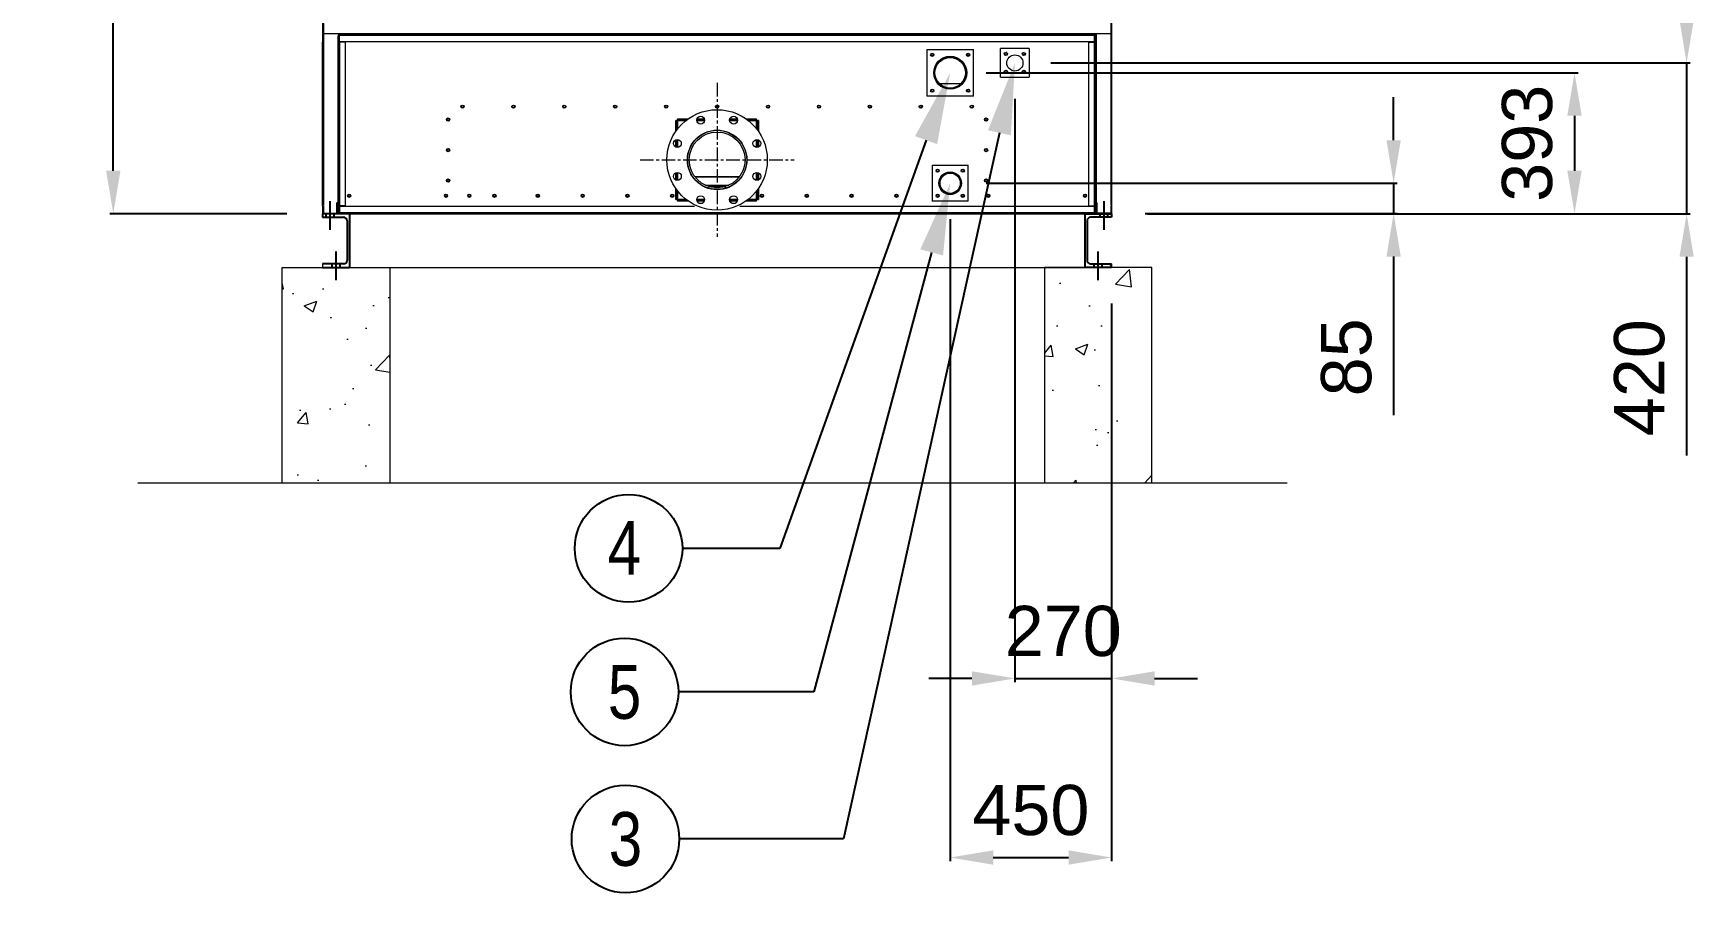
# Model space of a CAD drawing. Header units: millimetres. Extents: x -17070 to 60889, y -291348 to 42394.
# Drawn here: x 34119 to 38749, y 27288 to 29684 of the extents above; entities that cross this region are included whole.
import ezdxf
from ezdxf import colors
from ezdxf.entities.mleader import LeaderData, LeaderLine
from ezdxf.enums import TextEntityAlignment as Align
from ezdxf.math import Vec2, Vec3

# ---------------------------------------------------------------- set-up
doc = ezdxf.new("R2010")
doc.units = ezdxf.units.MM
doc.linetypes.add('CENTER', pattern=[2, 1.25, -0.25, 0.25, -0.25])
doc.linetypes.add('CENTERX2', pattern=[4, 2.5, -0.5, 0.5, -0.5])
for name, color, linetype in [('center', 1, 'CENTER'), ('냉각탑_dim', 1, 'Continuous'), ('냉각탑_text', 3, 'Continuous'), ('냉각탑_기초', 23, 'Continuous')]:
    doc.layers.add(name, color=color, linetype=linetype)
doc.styles.get("Standard").update_dxf_attribs({"font": 'arial.ttf'})
doc.dimstyles.new('1.40', dxfattribs={"dimscale": 20, "dimtxt": 1.5, "dimasz": 1, "dimexe": 0.5, "dimexo": 0.5, "dimgap": 0.5, "dimtad": 1, "dimdec": 0, "dimzin": 0, "dimdsep": 46, "dimtxsty": 'Standard', "dimcen": 0, "dimclrd": 2, "dimclre": 2, "dimclrt": 3, "dimadec": 0, "dimazin": 0, "dimtfac": 1, "dimtdec": 0, "dimtmove": 0, "dimatfit": 0, "dimfxl": 1, "dimtolj": 1, "dimtzin": 0, "dimlwd": -1, "dimlwe": -1, "dimarcsym": 0})

# ---------------------------------------------------------------- blocks, each defined once
blk = doc.blocks.new('*D679')
at = {"color": 2, "transparency": 16777216}
for p, q in [((34825.9, 31581.2), (34332.2, 31581.2)), ((34342.2, 29301.2), (34342.2, 31461.2)), ((34825.9, 29181.2), (34332.2, 29181.2))]:
    blk.add_line(p, q, dxfattribs=at)
for points in [[(34322.2, 31461.2), (34362.2, 31461.2), (34342.2, 31581.2)], [(34322.2, 29301.2), (34362.2, 29301.2), (34342.2, 29181.2)]]:
    blk.add_solid(points, dxfattribs=at)
at = {"layer": 'Defpoints', "color": 0, "transparency": 16777216}
for p in [(34342.2, 31581.2), (34925.9, 31581.2), (34925.9, 29181.2)]:
    blk.add_point(p, dxfattribs=at)
at = {"color": 3, "lineweight": 5, "transparency": 16777216, "insert": (34210.8, 30381.2), "char_height": 140, "attachment_point": 5, "rotation": 90}
blk.add_mtext('\\A1;2400', dxfattribs=at)
blk = doc.blocks.new('*D670')
at = {"color": 2, "transparency": 16777216}
for p, q in [((37912.4, 29386.2), (37912.4, 29506.2)), ((36775.9, 29266.2), (37922.4, 29266.2)), ((37912.4, 29266.2), (37912.4, 29181.7)), ((37219.2, 29181.7), (37922.4, 29181.7)), ((37912.4, 29061.7), (37912.4, 28619.9))]:
    blk.add_line(p, q, dxfattribs=at)
for points in [[(37892.4, 29386.2), (37932.4, 29386.2), (37912.4, 29266.2)], [(37892.4, 29061.7), (37932.4, 29061.7), (37912.4, 29181.7)]]:
    blk.add_solid(points, dxfattribs=at)
at = {"layer": 'Defpoints', "color": 0, "transparency": 16777216}
for p in [(36675.9, 29266.2), (37912.4, 29266.2), (37119.2, 29181.7)]:
    blk.add_point(p, dxfattribs=at)
at = {"color": 3, "lineweight": 5, "transparency": 16777216, "insert": (37780.9, 28780.8), "char_height": 140, "attachment_point": 5, "rotation": 90}
blk.add_mtext('\\A1;85', dxfattribs=at)
blk = doc.blocks.new('*D671')
at = {"color": 2, "transparency": 16777216}
for p, q in [((36775.9, 29574.2), (38426.7, 29574.2)), ((38416.7, 29454.2), (38416.7, 29301.2)), ((37225.9, 29181.2), (38426.7, 29181.2))]:
    blk.add_line(p, q, dxfattribs=at)
for points in [[(38396.7, 29454.2), (38436.7, 29454.2), (38416.7, 29574.2)], [(38396.7, 29301.2), (38436.7, 29301.2), (38416.7, 29181.2)]]:
    blk.add_solid(points, dxfattribs=at)
at = {"layer": 'Defpoints', "color": 0, "transparency": 16777216}
for p in [(36675.9, 29574.2), (37125.9, 29181.2), (38416.7, 29181.2)]:
    blk.add_point(p, dxfattribs=at)
at = {"color": 3, "lineweight": 5, "transparency": 16777216, "insert": (38285.2, 29377.7), "char_height": 140, "attachment_point": 5, "rotation": 90}
blk.add_mtext('\\A1;393', dxfattribs=at)
blk = doc.blocks.new('*D674')
at = {"color": 2, "transparency": 16777216}
for p, q in [((36675.9, 29166.2), (36675.9, 27376.2)), ((37125.9, 28931.2), (37125.9, 27376.2)), ((36795.9, 27386.2), (37005.9, 27386.2))]:
    blk.add_line(p, q, dxfattribs=at)
for points in [[(36795.9, 27406.2), (36795.9, 27366.2), (36675.9, 27386.2)], [(37005.9, 27406.2), (37005.9, 27366.2), (37125.9, 27386.2)]]:
    blk.add_solid(points, dxfattribs=at)
at = {"layer": 'Defpoints', "color": 0, "transparency": 16777216}
for p in [(36675.9, 29266.2), (37125.9, 29031.2), (37125.9, 27386.2)]:
    blk.add_point(p, dxfattribs=at)
at = {"color": 3, "lineweight": 5, "transparency": 16777216, "insert": (36900.9, 27517.7), "char_height": 140, "attachment_point": 5}
blk.add_mtext('\\A1;450', dxfattribs=at)
blk = doc.blocks.new('*D675')
at = {"color": 2, "transparency": 16777216}
for p, q in [((38729.4, 29721.6), (38729.4, 29841.6)), ((36956.3, 29601.6), (38739.4, 29601.6)), ((38729.4, 29601.6), (38729.4, 29181.2)), ((37225.9, 29181.2), (38739.4, 29181.2)), ((38729.4, 29061.2), (38729.4, 28506.7))]:
    blk.add_line(p, q, dxfattribs=at)
for points in [[(38709.4, 29721.6), (38749.4, 29721.6), (38729.4, 29601.6)], [(38709.4, 29061.2), (38749.4, 29061.2), (38729.4, 29181.2)]]:
    blk.add_solid(points, dxfattribs=at)
at = {"layer": 'Defpoints', "color": 0, "transparency": 16777216}
for p in [(36856.3, 29601.6), (37125.9, 29181.2), (38729.4, 29181.2)]:
    blk.add_point(p, dxfattribs=at)
at = {"color": 3, "lineweight": 5, "transparency": 16777216, "insert": (38597.9, 28724), "char_height": 140, "attachment_point": 5, "rotation": 90}
blk.add_mtext('\\A1;420', dxfattribs=at)
blk = doc.blocks.new('*D673')
at = {"color": 2, "transparency": 16777216}
for p, q in [((36856.3, 29501.6), (36856.3, 27875.5)), ((37125.9, 28931.2), (37125.9, 27875.5)), ((36736.3, 27885.5), (36616.3, 27885.5)), ((36856.3, 27885.5), (37125.9, 27885.5)), ((37245.9, 27885.5), (37365.9, 27885.5))]:
    blk.add_line(p, q, dxfattribs=at)
for points in [[(36736.3, 27905.5), (36736.3, 27865.5), (36856.3, 27885.5)], [(37245.9, 27905.5), (37245.9, 27865.5), (37125.9, 27885.5)]]:
    blk.add_solid(points, dxfattribs=at)
at = {"layer": 'Defpoints', "color": 0, "transparency": 16777216}
for p in [(36856.3, 29601.6), (37125.9, 29031.2), (37125.9, 27885.5)]:
    blk.add_point(p, dxfattribs=at)
at = {"color": 3, "lineweight": 5, "transparency": 16777216, "insert": (36991.1, 28017), "char_height": 140, "attachment_point": 5}
blk.add_mtext('\\A1;270', dxfattribs=at)
blk = doc.blocks.new('3')
at = {"lineweight": 20}
for p, q in [((34925.9, 31581.2), (34925.9, 29181.2)), ((37125.9, 31581.2), (37125.9, 29181.2)), ((37123.9, 31579.2), (37123.9, 29206.2)), ((34927.9, 29781.2), (34927.9, 29206.2)), ((34925.9, 29748.2), (34925.9, 29683.2)), ((37083.9, 29181.2), (37083.9, 29683.2)), ((34925.9, 29181.2), (34967.9, 29181.2)), ((34927.9, 29204.2), (34927.9, 29183.2)), ((34927.9, 29183.2), (34965.9, 29183.2)), ((34965.9, 29183.2), (34965.9, 29211.2)), ((34967.9, 29211.2), (34965.9, 29211.2)), ((34967.9, 29181.2), (34967.9, 29211.2)), ((37050.9, 29181.2), (37125.9, 29181.2)), ((37083.9, 29211.2), (37085.9, 29211.2)), ((37085.9, 29183.2), (37085.9, 29211.2)), ((37123.9, 29183.2), (37085.9, 29183.2)), ((37123.9, 29204.2), (37123.9, 29183.2)), ((37125.9, 29031.2), (37125.9, 29032.9))]:
    blk.add_line(p, q, dxfattribs=at)
at = {"color": 7, "lineweight": 20, "ltscale": 0.003366}
blk.add_line((34971.5, 29677.7), (34971.5, 29683.8), dxfattribs=at)
at = {"color": 7, "lineweight": 20, "ltscale": 0.003243}
blk.add_line((34971.9, 29683.5), (34971.9, 29677.7), dxfattribs=at)
at = {"color": 7, "lineweight": 20}
for p, q in [((37078.4, 29683.2), (34973.4, 29683.2)), ((37078.4, 29681.2), (34973.4, 29681.2)), ((37078.4, 29677.7), (34973.4, 29677.7)), ((34973.4, 29661.2), (37078.4, 29661.2)), ((35962.9, 29201.2), (34973.4, 29201.2)), ((34973.4, 29184.7), (37078.4, 29184.7)), ((34973.4, 29181.2), (37078.4, 29181.2)), ((37078.4, 29201.2), (36089, 29201.2))]:
    blk.add_line(p, q, dxfattribs=at)
at = {"color": 7, "lineweight": 20, "ltscale": 0.003404}
blk.add_line((37080.4, 29677.7), (37080.4, 29683.2), dxfattribs=at)
at = {"color": 7, "lineweight": 20, "ltscale": 0.005}
for p, q in [((37081.9, 29677.7), (37081.9, 29683.2)), ((37087.4, 29181.2), (37078.4, 29181.2))]:
    blk.add_line(p, q, dxfattribs=at)
at = {"color": 7, "lineweight": 20, "ltscale": 0.004723}
blk.add_line((37083.9, 29677.8), (37083.9, 29683.2), dxfattribs=at)
at = {"color": 7, "lineweight": 20, "ltscale": 0.004721}
blk.add_line((37083.9, 29677.8), (37083.9, 29683.2), dxfattribs=at)
at = {"color": 7, "lineweight": 20, "ltscale": 0.253333}
for p, q in [((34925.9, 29203.2), (34925.9, 29659.2)), ((34969.9, 29659.2), (34969.9, 29203.2)), ((34973.4, 29659.2), (34973.4, 29203.2)), ((34989.9, 29203.2), (34989.9, 29659.2)), ((37061.9, 29659.2), (37061.9, 29203.2)), ((37078.4, 29203.2), (37078.4, 29659.2)), ((37081.9, 29203.2), (37081.9, 29659.2)), ((37125.9, 29659.2), (37125.9, 29203.2))]:
    blk.add_line(p, q, dxfattribs=at)
at = {"color": 7, "lineweight": 20, "ltscale": 0.273889}
for p, q in [((34967.9, 29677.7), (34967.9, 29184.7)), ((37083.9, 29184.7), (37083.9, 29677.7))]:
    blk.add_line(p, q, dxfattribs=at)
at = {"color": 7, "lineweight": 20, "ltscale": 0.010278}
for p, q in [((34969.9, 29677.7), (34969.9, 29659.2)), ((34971.9, 29659.2), (34971.9, 29677.7)), ((37078.4, 29659.2), (37078.4, 29677.7)), ((37079.9, 29677.7), (37079.9, 29659.2)), ((37081.9, 29659.2), (37081.9, 29677.7)), ((34969.9, 29203.2), (34969.9, 29184.7)), ((34971.9, 29184.7), (34971.9, 29203.2)), ((37078.4, 29184.7), (37078.4, 29203.2)), ((37079.9, 29203.2), (37079.9, 29184.7)), ((37081.9, 29184.7), (37081.9, 29203.2))]:
    blk.add_line(p, q, dxfattribs=at)
at = {"color": 7, "lineweight": 20, "ltscale": 0.001111}
for p, q in [((34971.9, 29677.7), (34969.9, 29677.7)), ((34973.4, 29661.2), (34973.4, 29659.2)), ((37081.9, 29677.7), (37079.9, 29677.7)), ((37081.9, 29578.3), (37083.9, 29578.3)), ((37083.9, 29545.2), (37081.9, 29545.2)), ((37083.9, 29531.2), (37081.9, 29531.2)), ((37081.9, 29531.2), (37083.9, 29531.2)), ((37081.9, 29495.2), (37083.9, 29495.2)), ((37081.9, 29493.7), (37083.9, 29493.7)), ((34969.9, 29326.5), (34967.9, 29326.5)), ((37081.9, 29310.7), (37083.9, 29310.7)), ((37081.9, 29307.2), (37083.9, 29307.2)), ((37083.9, 29271.2), (37081.9, 29271.2)), ((37081.9, 29271.2), (37083.9, 29271.2)), ((34969.9, 29184.7), (34971.9, 29184.7)), ((34973.4, 29203.2), (34973.4, 29201.2)), ((37079.9, 29184.7), (37081.9, 29184.7))]:
    blk.add_line(p, q, dxfattribs=at)
at = {"color": 7, "lineweight": 20, "ltscale": 0.001944}
for p, q in [((34969.9, 29659.2), (34973.4, 29659.2)), ((34973.4, 29681.2), (34973.4, 29677.7)), ((37078.4, 29681.2), (37078.4, 29677.7)), ((37081.9, 29659.2), (37078.4, 29659.2)), ((34969.9, 29203.2), (34973.4, 29203.2)), ((34973.4, 29181.2), (34973.4, 29184.7)), ((37081.9, 29203.2), (37078.4, 29203.2)), ((37078.4, 29181.2), (37078.4, 29184.7))]:
    blk.add_line(p, q, dxfattribs=at)
at = {"color": 7, "lineweight": 20, "ltscale": 0.000833333}
for p, q in [((34973.4, 29677.7), (34971.9, 29677.7)), ((37078.4, 29677.7), (37079.9, 29677.7)), ((35915.6, 29441.5), (35914.1, 29441.5)), ((35915.6, 29441.5), (35915.6, 29443)), ((36136.2, 29441.5), (36136.2, 29443)), ((36136.2, 29441.5), (36137.7, 29441.5)), ((35915.6, 29220.9), (35914.1, 29220.9)), ((35915.6, 29220.9), (35915.6, 29219.4)), ((36136.2, 29220.9), (36136.2, 29219.4)), ((36136.2, 29220.9), (36137.7, 29220.9)), ((34973.4, 29184.7), (34971.9, 29184.7)), ((37078.4, 29184.7), (37079.9, 29184.7))]:
    blk.add_line(p, q, dxfattribs=at)
at = {"color": 7, "lineweight": 20, "ltscale": 0.009167}
for p, q in [((34973.4, 29661.2), (34973.4, 29677.7)), ((34989.9, 29659.2), (34973.4, 29659.2)), ((37061.9, 29659.2), (37078.4, 29659.2)), ((37078.4, 29661.2), (37078.4, 29677.7)), ((34989.9, 29203.2), (34973.4, 29203.2)), ((34973.4, 29201.2), (34973.4, 29184.7)), ((37061.9, 29203.2), (37078.4, 29203.2)), ((37078.4, 29201.2), (37078.4, 29184.7))]:
    blk.add_line(p, q, dxfattribs=at)
at = {"color": 7, "lineweight": 20, "ltscale": 0.072222}
for p, q in [((36610.9, 29639.2), (36740.9, 29639.2)), ((36610.9, 29639.2), (36610.9, 29509.2)), ((36740.9, 29509.2), (36740.9, 29639.2)), ((36740.9, 29509.2), (36610.9, 29509.2))]:
    blk.add_line(p, q, dxfattribs=at)
at = {"color": 7, "lineweight": 20, "ltscale": 0.044444}
for p, q in [((36896.3, 29641.6), (36816.3, 29641.6)), ((36816.3, 29561.6), (36816.3, 29641.6)), ((36896.3, 29641.6), (36896.3, 29561.6)), ((36816.3, 29561.6), (36896.3, 29561.6))]:
    blk.add_line(p, q, dxfattribs=at)
at = {"color": 7, "lineweight": 20, "ltscale": 0.052833}
for p, q in [((37125.9, 29651.3), (37125.9, 29556.2)), ((37125.9, 29306.3), (37125.9, 29211.2))]:
    blk.add_line(p, q, dxfattribs=at)
at = {"color": 7, "lineweight": 20, "ltscale": 0.000778713}
blk.add_line((36833.6, 29630.5), (36832.2, 29630.5), dxfattribs=at)
at = {"color": 7, "lineweight": 20, "ltscale": 0.000805724}
blk.add_line((36631.4, 29573.2), (36629.9, 29573.2), dxfattribs=at)
at = {"color": 7, "lineweight": 20, "ltscale": 0.001099}
for p, q in [((36643.7, 29543.4), (36641.8, 29543.4)), ((36710.1, 29543.4), (36708.1, 29543.4))]:
    blk.add_line(p, q, dxfattribs=at)
at = {"color": 7, "lineweight": 20, "ltscale": 0.001108}
for p, q in [((36644, 29543.1), (36642, 29543.1)), ((36709.9, 29543.1), (36707.9, 29543.1))]:
    blk.add_line(p, q, dxfattribs=at)
at = {"color": 7, "lineweight": 20, "ltscale": 0.032625}
blk.add_line((36705.3, 29543.4), (36646.6, 29543.4), dxfattribs=at)
at = {"color": 7, "lineweight": 20, "ltscale": 0.032308}
blk.add_line((36705, 29543.1), (36646.9, 29543.1), dxfattribs=at)
at = {"color": 7, "lineweight": 20, "ltscale": 0.000805759}
blk.add_line((36721.9, 29573.2), (36720.5, 29573.2), dxfattribs=at)
at = {"color": 7, "lineweight": 20, "ltscale": 0.005528}
for p, q in [((37125.9, 29556.2), (37125.9, 29546.2)), ((37125.9, 29546.2), (37125.9, 29536.3))]:
    blk.add_line(p, q, dxfattribs=at)
at = {"color": 7, "lineweight": 20, "ltscale": 0.022806}
blk.add_line((37125.9, 29536.3), (37125.9, 29495.2), dxfattribs=at)
at = {"color": 7, "lineweight": 20, "ltscale": 0.001778}
for p, q in [((35914.1, 29441.5), (35910.9, 29441.5)), ((35915.6, 29446.2), (35915.6, 29443)), ((36136.2, 29443), (36136.2, 29446.2)), ((36140.9, 29441.5), (36137.7, 29441.5)), ((35910.9, 29220.9), (35914.1, 29220.9)), ((35915.6, 29219.4), (35915.6, 29216.2)), ((36136.2, 29216.2), (36136.2, 29219.4)), ((36137.7, 29220.9), (36140.9, 29220.9))]:
    blk.add_line(p, q, dxfattribs=at)
at = {"color": 7, "lineweight": 20, "ltscale": 0.01692}
for p, q in [((35910.9, 29411.1), (35910.9, 29441.5)), ((35915.6, 29446.2), (35946.1, 29446.2)), ((36105.8, 29446.2), (36136.2, 29446.2)), ((36140.9, 29441.5), (36140.9, 29411.1)), ((35910.9, 29220.9), (35910.9, 29251.4)), ((36140.9, 29251.4), (36140.9, 29220.9)), ((35946.1, 29216.2), (35915.6, 29216.2)), ((36136.2, 29216.2), (36105.8, 29216.2))]:
    blk.add_line(p, q, dxfattribs=at)
at = {"color": 7, "lineweight": 20, "ltscale": 0.014463}
for p, q in [((35914.1, 29415.5), (35914.1, 29441.5)), ((35915.6, 29443), (35941.7, 29443)), ((36110.2, 29443), (36136.2, 29443)), ((36137.7, 29441.5), (36137.7, 29415.5)), ((35914.1, 29220.9), (35914.1, 29246.9)), ((35941.7, 29219.4), (35915.6, 29219.4)), ((36136.2, 29219.4), (36110.2, 29219.4)), ((36137.7, 29246.9), (36137.7, 29220.9))]:
    blk.add_line(p, q, dxfattribs=at)
at = {"color": 7, "lineweight": 20, "ltscale": 0.013378}
for p, q in [((35915.6, 29441.5), (35939.7, 29441.5)), ((35915.6, 29441.5), (35915.6, 29417.4)), ((36112.2, 29441.5), (36136.2, 29441.5)), ((36136.2, 29417.4), (36136.2, 29441.5)), ((35915.6, 29245), (35915.6, 29220.9)), ((35939.7, 29220.9), (35915.6, 29220.9)), ((36136.2, 29220.9), (36112.2, 29220.9)), ((36136.2, 29220.9), (36136.2, 29245))]:
    blk.add_line(p, q, dxfattribs=at)
at = {"color": 7, "lineweight": 20, "ltscale": 0.012206}
for p, q in [((35969, 29441.5), (35991, 29441.5)), ((36060.9, 29441.5), (36082.8, 29441.5)), ((35915.6, 29388.1), (35915.6, 29366.1)), ((36136.2, 29366.1), (36136.2, 29388.1)), ((35915.6, 29296.3), (35915.6, 29274.3)), ((36136.2, 29274.3), (36136.2, 29296.3)), ((35991, 29220.9), (35969, 29220.9)), ((36082.8, 29220.9), (36060.9, 29220.9))]:
    blk.add_line(p, q, dxfattribs=at)
at = {"color": 7, "lineweight": 20, "ltscale": 0.012178}
for p, q in [((35969.1, 29443), (35991, 29443)), ((36060.9, 29443), (36082.8, 29443)), ((35914.1, 29366.2), (35914.1, 29388.1)), ((36137.7, 29388.1), (36137.7, 29366.2)), ((35914.1, 29274.3), (35914.1, 29296.2)), ((36137.7, 29296.2), (36137.7, 29274.3)), ((35991, 29219.4), (35969.1, 29219.4)), ((36082.8, 29219.4), (36060.9, 29219.4))]:
    blk.add_line(p, q, dxfattribs=at)
at = {"color": 7, "lineweight": 20, "ltscale": 0.011326}
for p, q in [((35969.8, 29446.2), (35990.2, 29446.2)), ((36061.7, 29446.2), (36082.1, 29446.2)), ((35910.9, 29366.9), (35910.9, 29387.3)), ((36140.9, 29387.3), (36140.9, 29366.9)), ((35910.9, 29275.1), (35910.9, 29295.5)), ((36140.9, 29295.5), (36140.9, 29275.1)), ((35990.2, 29216.2), (35969.8, 29216.2)), ((36082.1, 29216.2), (36061.7, 29216.2))]:
    blk.add_line(p, q, dxfattribs=at)
at = {"color": 7, "lineweight": 20, "ltscale": 0.001112}
for p, q in [((34967.9, 29331.2), (34969.9, 29331.2)), ((34967.9, 29328), (34969.9, 29328)), ((34967.9, 29326.5), (34969.9, 29326.5)), ((34967.9, 29185.9), (34969.9, 29185.9))]:
    blk.add_line(p, q, dxfattribs=at)
at = {"color": 7, "lineweight": 20, "ltscale": 0.055556}
for p, q in [((36625.9, 29316.2), (36725.9, 29316.2)), ((36625.9, 29316.2), (36625.9, 29216.2)), ((36725.9, 29216.2), (36725.9, 29316.2)), ((36725.9, 29216.2), (36625.9, 29216.2))]:
    blk.add_line(p, q, dxfattribs=at)
at = {"color": 7, "lineweight": 20, "ltscale": 0.069276}
blk.add_line((35963.6, 29284.7), (36088.3, 29284.7), dxfattribs=at)
at = {"color": 7, "lineweight": 20, "ltscale": 0.068381}
blk.add_line((35964.4, 29283.6), (36087.5, 29283.6), dxfattribs=at)
at = {"color": 7, "lineweight": 20, "ltscale": 0.001843}
for p, q in [((35333.3, 29233.7), (35336.6, 29233.7)), ((36712.6, 29233.7), (36709.3, 29233.7))]:
    blk.add_line(p, q, dxfattribs=at)
at = {"color": 7, "lineweight": 20, "ltscale": 0.036676}
blk.add_line((35992.9, 29260.8), (36058.9, 29260.8), dxfattribs=at)
at = {"color": 7, "lineweight": 20, "ltscale": 0.026855}
blk.add_line((36001.8, 29257.3), (36050.1, 29257.3), dxfattribs=at)
at = {"color": 7, "lineweight": 20, "ltscale": 0.026687}
blk.add_line((36050, 29257.2), (36001.9, 29257.2), dxfattribs=at)
at = {"color": 7, "lineweight": 20, "ltscale": 0.007586}
blk.add_line((36032.8, 29253.7), (36019.1, 29253.7), dxfattribs=at)
at = {"color": 7, "lineweight": 20, "ltscale": 0.002051}
for p, q in [((36667.3, 29237.2), (36663.6, 29237.2)), ((36688.2, 29237.2), (36684.5, 29237.2))]:
    blk.add_line(p, q, dxfattribs=at)
at = {"color": 0, "lineweight": 20}
blk.add_line((34925.9, 29181.2), (35000.9, 29181.2), dxfattribs=at)
at = {"color": 7, "lineweight": 25, "ltscale": 0.008333}
for p, q in [((34925.9, 29181.2), (34925.9, 29171.2)), ((37125.9, 29181.2), (37125.9, 29171.2))]:
    blk.add_line(p, q, dxfattribs=at)
at = {"color": 7, "lineweight": 25, "ltscale": 0.125}
for p, q in [((35000.9, 29181.2), (34925.9, 29181.2)), ((37050.9, 29181.2), (37125.9, 29181.2)), ((34925.9, 29031.2), (35000.9, 29031.2)), ((37125.9, 29031.2), (37050.9, 29031.2))]:
    blk.add_line(p, q, dxfattribs=at)
for p, q in [((34935.9, 29171.2), (34935.9, 29181.2)), ((34957.9, 29171.2), (34957.9, 29181.2)), ((37093.9, 29171.2), (37093.9, 29181.2)), ((37115.9, 29171.2), (37115.9, 29181.2)), ((34952.4, 29031.2), (34952.4, 29041.2)), ((34974.4, 29031.2), (34974.4, 29041.2)), ((37077.4, 29031.2), (37077.4, 29041.2)), ((37099.4, 29031.2), (37099.4, 29041.2))]:
    blk.add_line(p, q)
at = {"color": 1, "linetype": 'CENTERX2', "ltscale": 50}
for p, q in [((34946.9, 29136.2), (34946.9, 29216.2)), ((37104.9, 29136.2), (37104.9, 29216.2)), ((34963.4, 28996.2), (34963.4, 29076.2)), ((37088.4, 28996.2), (37088.4, 29076.2))]:
    blk.add_line(p, q, dxfattribs=at)
at = {"color": 7, "lineweight": 20, "ltscale": 0.004971}
blk.add_line((34964.5, 29181.2), (34973.4, 29181.2), dxfattribs=at)
at = {"color": 7, "lineweight": 20, "ltscale": 0.003063}
blk.add_line((34973.4, 29184.4), (34967.9, 29184.4), dxfattribs=at)
at = {"ltscale": 25}
for p, q in [((35000.9, 29181.2), (35000.9, 29031.2)), ((37050.9, 29181.2), (37050.9, 29031.2))]:
    blk.add_line(p, q, dxfattribs=at)
at = {"color": 7, "lineweight": 20, "ltscale": 0.003064}
blk.add_line((37083.9, 29184.4), (37078.4, 29184.4), dxfattribs=at)
at = {"color": 7, "lineweight": 20, "ltscale": 0.00111}
blk.add_line((37081.9, 29185.9), (37083.9, 29185.9), dxfattribs=at)
at = {"color": 7, "lineweight": 20, "ltscale": 0.019444}
for p, q in [((37122.4, 29183.2), (37087.4, 29183.2)), ((37122.4, 29181.2), (37087.4, 29181.2))]:
    blk.add_line(p, q, dxfattribs=at)
at = {"color": 7, "lineweight": 25, "ltscale": 0.05125}
for p, q in [((34925.9, 29171.2), (34984.4, 29171.2)), ((37125.9, 29171.2), (37067.4, 29171.2)), ((34984.4, 29041.2), (34925.9, 29041.2)), ((37067.4, 29041.2), (37125.9, 29041.2))]:
    blk.add_line(p, q, dxfattribs=at)
at = {"color": 7, "lineweight": 25, "ltscale": 0.091667}
for p, q in [((34994.4, 29161.2), (34994.4, 29051.2)), ((37057.4, 29161.2), (37057.4, 29051.2))]:
    blk.add_line(p, q, dxfattribs=at)
at = {"color": 7, "lineweight": 15, "ltscale": 0.0625}
for p, q in [((34925.9, 29041.2), (34925.9, 29031.2)), ((37125.9, 29041.2), (37125.9, 29031.2))]:
    blk.add_line(p, q, dxfattribs=at)
at = {"lineweight": 5}
blk.add_line((35000.9, 29031.2), (37050.9, 29031.2), dxfattribs=at)
at = {"color": 7, "lineweight": 20}
for centre, radius in [((36625.9, 29624.2), 4.5), ((36625.9, 29624.2), 3), ((36675.9, 29574.2), 46), ((36675.9, 29574.2), 44.5), ((36675.9, 29574.2), 42.5), ((36725.9, 29624.2), 4.5), ((36725.9, 29624.2), 3), ((36831.3, 29626.6), 4.5), ((36831.3, 29626.6), 3), ((36856.3, 29601.6), 22.5), ((36881.3, 29626.6), 4.5), ((36881.3, 29626.6), 3), ((36831.3, 29576.6), 4.5), ((36831.3, 29576.6), 3), ((36881.3, 29576.6), 4.5), ((36881.3, 29576.6), 3), ((36625.9, 29524.2), 4.5), ((36625.9, 29524.2), 3), ((36725.9, 29524.2), 4.5), ((36725.9, 29524.2), 3), ((35315.9, 29479.7), 4.5), ((35315.9, 29479.7), 3), ((35457.9, 29479.7), 4.5), ((35457.9, 29479.7), 3), ((35599.9, 29479.7), 4.5), ((35599.9, 29479.7), 3), ((35741.9, 29479.7), 4.5), ((35741.9, 29479.7), 3), ((35883.9, 29479.7), 4.5), ((35883.9, 29479.7), 3), ((36025.9, 29331.2), 140), ((35980, 29442.1), 11), ((36025.9, 29479.7), 4.5), ((36025.9, 29479.7), 3), ((36071.9, 29442.1), 11), ((36167.9, 29479.7), 4.5), ((36167.9, 29479.7), 3), ((36309.9, 29479.7), 4.5), ((36309.9, 29479.7), 3), ((36451.9, 29479.7), 4.5), ((36451.9, 29479.7), 3), ((36593.9, 29479.7), 4.5), ((36593.9, 29479.7), 3), ((36735.9, 29479.7), 4.5), ((36735.9, 29479.7), 3), ((35275.9, 29443.7), 4.5), ((35275.9, 29443.7), 3), ((36025.9, 29331.2), 83), ((36025.9, 29331.2), 82.6), ((36025.9, 29331.2), 77.8), ((36775.9, 29443.7), 4.5), ((36775.9, 29443.7), 3), ((35275.9, 29358.7), 4.5), ((35275.9, 29358.7), 3), ((35915.1, 29377.1), 11), ((36136.8, 29377.1), 11), ((36775.9, 29358.7), 4.5), ((36775.9, 29358.7), 3), ((35275.9, 29273.7), 4.5), ((35275.9, 29273.7), 3), ((35915.1, 29285.3), 11), ((36136.8, 29285.3), 11), ((36640.9, 29301.2), 4.5), ((36640.9, 29301.2), 3), ((36675.9, 29266.2), 31.5), ((36675.9, 29266.2), 30.2), ((36675.9, 29266.2), 28.2), ((36710.9, 29301.2), 4.5), ((36710.9, 29301.2), 3), ((36775.9, 29273.7), 4.5), ((36775.9, 29273.7), 3), ((34999.9, 29231.2), 4.5), ((34999.9, 29231.2), 3), ((35269.9, 29231.2), 4.5), ((35269.9, 29231.2), 3), ((35334.9, 29231.2), 4.5), ((35334.9, 29231.2), 3), ((35404.9, 29231.2), 4.5), ((35404.9, 29231.2), 3), ((35525.9, 29231.2), 4.5), ((35525.9, 29231.2), 3), ((35650.9, 29231.2), 4.5), ((35650.9, 29231.2), 3), ((35775.9, 29231.2), 4.5), ((35775.9, 29231.2), 3), ((35900.9, 29231.2), 4.5), ((35900.9, 29231.2), 3), ((35980, 29220.3), 11), ((36071.9, 29220.3), 11), ((36150.9, 29231.2), 4.5), ((36150.9, 29231.2), 3), ((36275.9, 29231.2), 4.5), ((36275.9, 29231.2), 3), ((36400.9, 29231.2), 4.5), ((36400.9, 29231.2), 3), ((36525.9, 29231.2), 4.5), ((36525.9, 29231.2), 3), ((36640.9, 29231.2), 4.5), ((36640.9, 29231.2), 3), ((36710.9, 29231.2), 4.5), ((36710.9, 29231.2), 3), ((36781.9, 29231.2), 4.5), ((36781.9, 29231.2), 3), ((37051.9, 29231.2), 4.5), ((37051.9, 29231.2), 3)]:
    blk.add_circle(centre, radius, dxfattribs=at)
for centre, radius, start, end in [((36675.9, 29266.2), 31.5, 180, 0), ((37078.4, 29248.7), 3.5, 0, 0.237), ((37078.4, 29213.7), 3.5, 359.6754, 0)]:
    blk.add_arc(centre, radius, start, end, dxfattribs=at)
at = {"color": 7, "lineweight": 25}
for centre, start, end in [((34984.4, 29161.2), 0, 90), ((37067.4, 29161.2), 90, 180), ((34984.4, 29051.2), 270, 0), ((37067.4, 29051.2), 180, 270)]:
    blk.add_arc(centre, 10, start, end, dxfattribs=at)
at = {"lineweight": 20}
blk.add_arc((37121.9, 29032.9), 4, 0, 85, dxfattribs=at)
at = {"color": 7, "lineweight": 20}
for centre, major_axis, ratio, start_param, end_param in [((37080.4, 29576), (3.5, 0), 0.087156, 5.1553, 6.283185), ((35945.9, 29326.4), (-3, 0), 0.707107, 3.141593, 3.852518), ((35945.9, 29327.9), (-3, 0), 0.707107, 2.465713, 2.801756), ((35945.9, 29329.3), (4.5, 0), 0.707107, 5.25901, 5.272471), ((35945.9, 29326.4), (-3, 0), 0.707107, 2.516028, 3.141593), ((36105.9, 29326.4), (-3, 0), 0.707107, 5.572272, 6.283185), ((36105.9, 29326.4), (-3, 0), 0.707107, 0, 0.625553), ((36105.9, 29327.9), (-3, 0), 0.707107, 0.339837, 0.675868), ((36105.9, 29329.3), (4.5, 0), 0.707107, 4.152318, 4.165768)]:
    blk.add_ellipse(centre, major_axis=major_axis, ratio=ratio, start_param=start_param, end_param=end_param, dxfattribs=at)
at = {"layer": 'center', "lineweight": 20}
for p, q in [((34925.9, 29783.2), (34925.9, 29683.2)), ((37125.9, 29783.2), (37125.9, 29683.2)), ((37125.9, 29683.2), (34925.9, 29683.2))]:
    blk.add_line(p, q, dxfattribs=at)
at = {"layer": 'center', "lineweight": 20, "ltscale": 30}
for p, q in [((36025.9, 29545.7), (36025.9, 29116.7)), ((35811.4, 29331.2), (36240.4, 29331.2))]:
    blk.add_line(p, q, dxfattribs=at)

msp = doc.modelspace()

# ---------------------------------------------------------------- hatches: boundary and pattern name
at = {"layer": '냉각탑_기초', "lineweight": 20, "ltscale": 30}
h = msp.add_hatch(dxfattribs=at)
h.set_pattern_fill('AR-CONC', color=256, scale=50, style=0)
h.set_pattern_definition([(50, (20184.9, 12489.9), (358.63, -31.376), [37.5, -412.5]), (355, (20184.9, 12489.9), (-69.3757, 376.096), [30, -330]), (100.4514, (20214.8, 12487.27), (289.2547, 344.72), [31.87, -350.571]), (46.1842, (20184.9, 12589.9), (533.6205, -82.7595), [56.25, -618.75]), (96.6356, (20229.4, 12583), (467.331, 487.059), [47.805, -525.856]), (351.1842, (20184.9, 12589.9), (467.331, 487.059), [45, -495]), (21, (20234.9, 12564.9), (298.4535, -201.3094), [37.5, -412.5]), (326, (20234.9, 12564.9), (121.6577, 362.575), [30, -330]), (71.4514, (20259.8, 12548.1), (420.1113, 161.265), [31.87, -350.571]), (37.5, (20184.91, 12489.89), (6.0799, 166.4469), [0, -326, 0, -335, 0, -331.25]), (7.5, (20184.91, 12489.89), (131.5348, 197.2059), [0, -191, 0, -318.5, 0, -126.25]), (327.5, (20073.41, 12489.89), (266.9112, -11.2774), [0, -125, 0, -390, 0, -517.5]), (317.5, (20023.41, 12489.89), (291.593, 50.0525), [0, -162.5, 0, -259, 0, -367.5])])
h.paths.add_polyline_path([(35113.4, 29031.2), (34813.4, 29031.2), (34813.4, 28431.2), (35113.4, 28431.2)])
h = msp.add_hatch(dxfattribs=at)
h.set_pattern_fill('AR-CONC', color=256, scale=50, style=0)
h.set_pattern_definition([(50, (20179.9, 12489.9), (358.63, -31.376), [37.5, -412.5]), (355, (20179.9, 12489.9), (-69.3757, 376.096), [30, -330]), (100.4514, (20209.8, 12487.27), (289.2547, 344.72), [31.87, -350.571]), (46.1842, (20179.9, 12589.9), (533.6205, -82.7595), [56.25, -618.75]), (96.6356, (20224.4, 12583), (467.331, 487.059), [47.805, -525.856]), (351.1842, (20179.9, 12589.9), (467.331, 487.059), [45, -495]), (21, (20229.9, 12564.9), (298.4535, -201.3094), [37.5, -412.5]), (326, (20229.9, 12564.9), (121.6577, 362.575), [30, -330]), (71.4514, (20254.8, 12548.1), (420.1113, 161.265), [31.87, -350.571]), (37.5, (20179.91, 12489.89), (6.0799, 166.4469), [0, -326, 0, -335, 0, -331.25]), (7.5, (20179.91, 12489.89), (131.5348, 197.2059), [0, -191, 0, -318.5, 0, -126.25]), (327.5, (20068.41, 12489.89), (266.9112, -11.2774), [0, -125, 0, -390, 0, -517.5]), (317.5, (20018.41, 12489.89), (291.593, 50.0525), [0, -162.5, 0, -259, 0, -367.5])])
h.paths.add_polyline_path([(36938.4, 29031.2), (37238.4, 29031.2), (37238.4, 28431.2), (36938.4, 28431.2)])

# ---------------------------------------------------------------- linework, layer by layer
at = {"layer": '냉각탑_dim', "linetype": 'ByBlock', "lineweight": -3}
for centre in [(35779, 28248.2), (35767.8, 27847.9), (35770.4, 27437.9)]:
    msp.add_circle(centre, 150, dxfattribs=at)
at = {"layer": '냉각탑_기초', "lineweight": 20, "ltscale": 30}
msp.add_line((34410.2, 28431.2), (37615.3, 28431.2), dxfattribs=at)
for points in [[(34813.4, 28431.2), (34813.4, 29031.2), (35113.4, 29031.2), (35113.4, 28431.2)], [(37238.4, 28431.2), (37238.4, 29031.2), (36938.4, 29031.2), (36938.4, 28431.2)]]:
    msp.add_lwpolyline(points, dxfattribs=at)

# ---------------------------------------------------------------- block references
msp.add_blockref('3', (0, 0))

# ---------------------------------------------------------------- texts
at = {"layer": '냉각탑_text', "width": 0.8}
for s, p in [('4', (35767.6, 28249.4)), ('5', (35767.8, 27847.9)), ('3', (35770.4, 27437.9))]:
    msp.add_text(s, height=150, dxfattribs=at).set_placement(p, align=Align.MIDDLE_CENTER)

# ---------------------------------------------------------------- dimensions: what is measured, and where the dimension line sits
at = {"lineweight": 5}
for base, p1, p2, picture, middle in [((34342.2, 31581.2), (34925.9, 29181.2), (34925.9, 31581.2), '*D679', (34210.8, 30381.2)), ((38729.4, 29181.2), (36856.3, 29601.6), (37125.9, 29181.2), '*D675', (38597.9, 28724))]:
    dim = msp.add_linear_dim(base=base, p1=p1, p2=p2, angle=90, dimstyle='1.40', override={"dimtxt": 7, "dimasz": 6, "dimexo": 5, "dimgap": 3}, dxfattribs=at)
    dim.commit()
    dim.dimension.update_dxf_attribs({"geometry": picture, "text_midpoint": middle})
dim = msp.add_linear_dim(base=(37125.9, 27885.5), p1=(36856.3, 29601.6), p2=(37125.9, 29031.2), dimstyle='1.40', override={"dimtxt": 7, "dimasz": 6, "dimexo": 5, "dimgap": 3}, dxfattribs=at)
dim.commit()
dim.dimension.update_dxf_attribs({"geometry": '*D673', "text_midpoint": (36991.1, 27885.5), "dimtype": 160})
for base, p1, p2, picture, middle in [((38416.7, 29181.2), (36675.9, 29574.2), (37125.9, 29181.2), '*D671', (38416.7, 29377.7)), ((37912.4046, 29266.2084), (37119.1936, 29181.6864), (36675.9368, 29266.2084), '*D670', (37912.4046, 28780.7928))]:
    dim = msp.add_linear_dim(base=base, p1=p1, p2=p2, angle=90, dimstyle='1.40', override={"dimtxt": 7, "dimasz": 6, "dimexo": 5, "dimgap": 3}, dxfattribs=at)
    dim.commit()
    dim.dimension.update_dxf_attribs({"geometry": picture, "text_midpoint": middle, "dimtype": 160})
dim = msp.add_linear_dim(base=(37125.9, 27386.2), p1=(36675.9, 29266.2), p2=(37125.9, 29031.2), dimstyle='1.40', override={"dimtxt": 7, "dimasz": 6, "dimexo": 5, "dimgap": 3}, dxfattribs=at)
dim.commit()
dim.dimension.update_dxf_attribs({"geometry": '*D674', "text_midpoint": (36900.9, 27517.7)})

# ---------------------------------------------------------------- leaders
at = {"layer": '냉각탑_dim', "lineweight": -3}
ml = msp.add_multileader_mtext('Standard', dxfattribs=at)
ml.set_content('')
ml.set_leader_properties(color=256)
ml.build(insert=Vec2(0, 0))
ml.multileader.update_dxf_attribs({"text_right_attachment_type": 6, "dogleg_length": 5, "arrow_head_size": 199.5, "scale": 30})
ctx = ml.context
ctx.base_point, ctx.scale, ctx.char_height, ctx.arrow_head_size, ctx.landing_gap_size, ctx.plane_origin = Vec3(35920.4, 27438.7), 30, 7.18, 199.5, 3.59, Vec3(35941.8, 28302.8)
ctx.right_attachment, ctx.text_align_type = 6, 2
notes = []
notes.append((ctx, [(0, (1, 1, 0), (36377.9, 27438.7), (-1, 0), 457.5, [(0, [(36856.3, 29601.6)], 0, [])])]))
ctx.mtext, ml.multileader.dxf.content_type = None, 0
ml = msp.add_multileader_mtext('Standard', dxfattribs=at)
ml.set_content('')
ml.set_leader_properties(color=256)
ml.build(insert=Vec2(0, 0))
ml.multileader.update_dxf_attribs({"text_right_attachment_type": 6, "dogleg_length": 5, "arrow_head_size": 199.5, "scale": 30})
ctx = ml.context
ctx.base_point, ctx.scale, ctx.char_height, ctx.arrow_head_size, ctx.landing_gap_size, ctx.plane_origin = Vec3(35929, 28248.2), 30, 7.18, 199.5, 3.59, Vec3(35541.6, 27856.7)
ctx.right_attachment, ctx.text_align_type = 6, 2
notes.append((ctx, [(0, (1, 1, 0), (36200.5, 28248.2), (-1, 0), 271.5, [(0, [(36675.9, 29574.2)], 0, [])])]))
ctx.mtext, ml.multileader.dxf.content_type = None, 0
ml = msp.add_multileader_mtext('Standard', dxfattribs=at)
ml.set_content('')
ml.set_leader_properties(color=256)
ml.build(insert=Vec2(0, 0))
ml.multileader.update_dxf_attribs({"text_right_attachment_type": 6, "dogleg_length": 5, "arrow_head_size": 199.5, "scale": 30})
ctx = ml.context
ctx.base_point, ctx.scale, ctx.char_height, ctx.arrow_head_size, ctx.landing_gap_size, ctx.plane_origin = Vec3(35917.8, 27847.9), 30, 7.18, 199.5, 3.59, Vec3(36534.3, 27568.8)
ctx.right_attachment, ctx.text_align_type = 6, 2
notes.append((ctx, [(0, (1, 1, 0), (36295.3, 27847.9), (-1, 0), 377.5, [(0, [(36675.9, 29266.2)], 0, [])])]))
ctx.mtext, ml.multileader.dxf.content_type = None, 0
for ctx, leaders in notes:
    for number, flags, end, landing, length, lines in leaders:
        leader = LeaderData()
        leader.index, (leader.has_last_leader_line, leader.has_dogleg_vector, leader.attachment_direction) = number, flags
        leader.last_leader_point, leader.dogleg_vector, leader.dogleg_length = Vec3(end), Vec3(landing), length
        for number, points, colour, breaks in lines:
            line = LeaderLine()
            line.index, line.vertices, line.color, line.breaks = number, Vec3.list(points), colors.encode_raw_color(colour), breaks
            leader.lines.append(line)
        ctx.leaders.append(leader)

doc.saveas('drawing.dxf')
